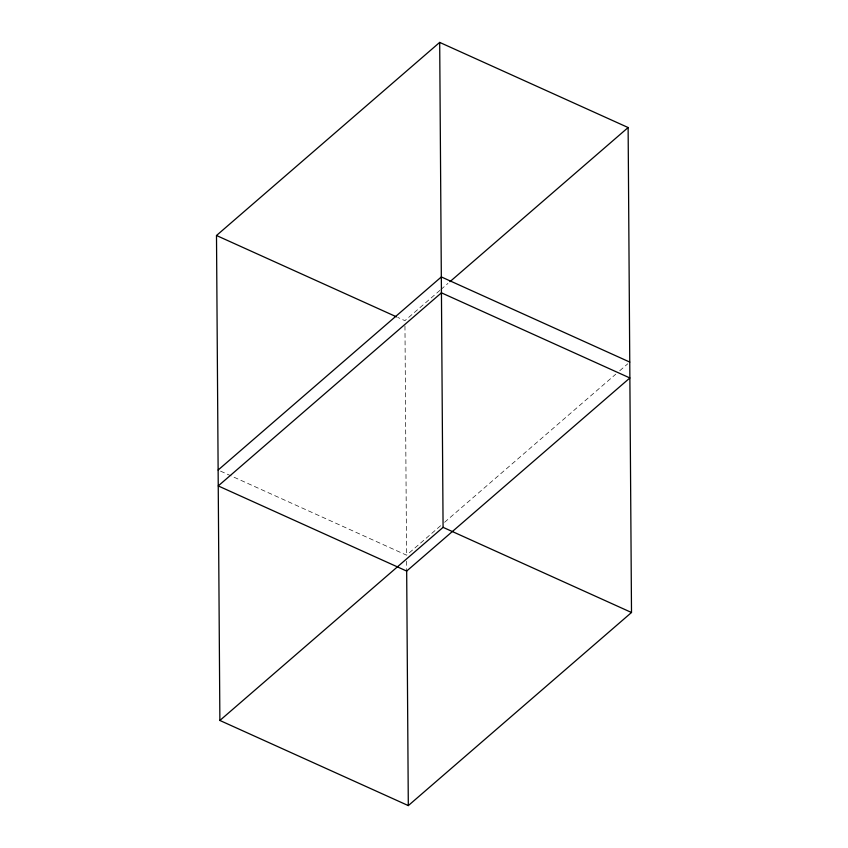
<?xml version="1.0" encoding="UTF-8"?>
<svg xmlns="http://www.w3.org/2000/svg" width="848" height="848" viewBox="0 0 848 848"><rect width="100%" height="100%" fill="white"/><g stroke="black" fill="none" stroke-linecap="round" stroke-linejoin="round"><path stroke-width="0.64" stroke-dasharray="4.24 3.18" d="M439.953 290.334L404.92 320.65L397.723 317.396M440.96 289.475L447.956 283.412M440.589 525.739L406.563 555.175L232.532 476.544M444.596 522.273L615.743 374.201M619.75 370.735L627.764 363.803M220.533 471.117L231.334 476.004M404.962 325.929L406.563 555.853M406.605 561.143L406.658 569.75"/><path stroke-width="1.27" d="M216.494 235.5L439.688 42.4L628.124 127.539L631.506 612.5L408.312 805.6L219.876 720.461L216.494 235.5L396.525 316.845M218.127 470.036L441.331 276.936L629.757 362.075M449.959 281.674L628.124 127.539M219.876 720.461L443.08 527.35L439.688 42.4M443.08 527.35L631.506 612.5M406.669 570.386L408.312 805.6M441.437 292.825L218.243 485.925L406.669 571.064L629.873 377.964L441.437 292.825"/></g></svg>
